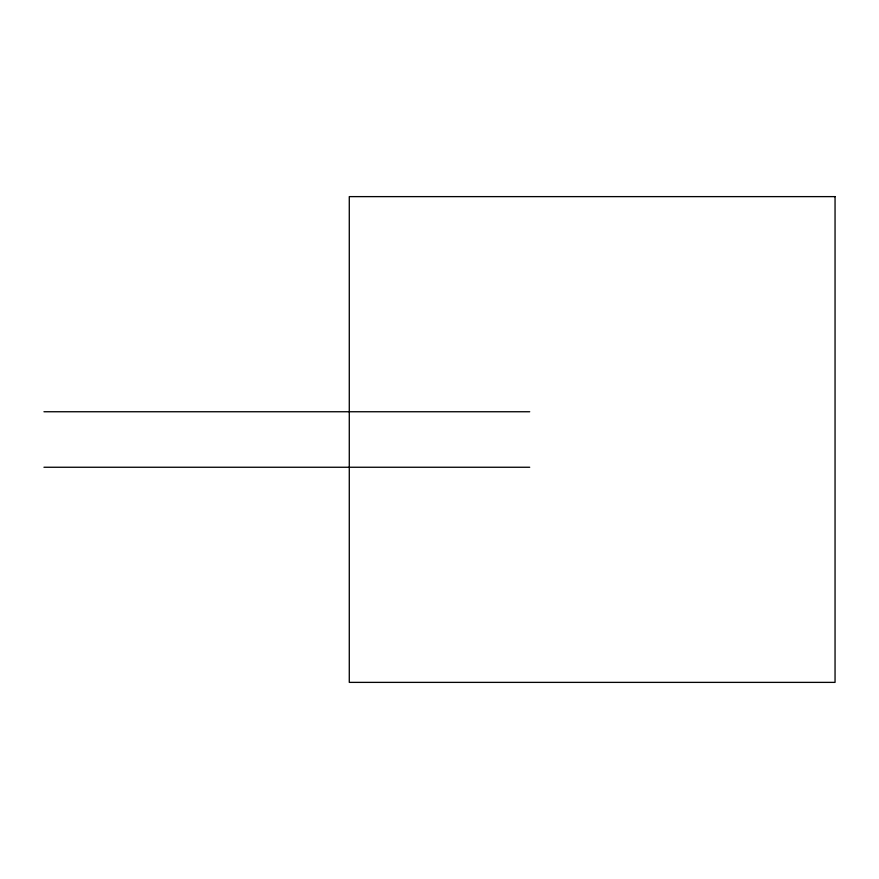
<?xml version="1.0" encoding="UTF-8"?>
<svg xmlns="http://www.w3.org/2000/svg" width="879" height="879" viewBox="0 0 879 879"><rect width="100%" height="100%" fill="white"/><g stroke="black" fill="none" stroke-linecap="round" stroke-linejoin="round"><path stroke-width="1.32" d="M43.95 411.746L529.718 411.746M43.95 467.254L529.718 467.254M835.05 196.621L349.282 196.621L349.282 682.379L835.05 682.379L835.05 196.621"/></g></svg>
